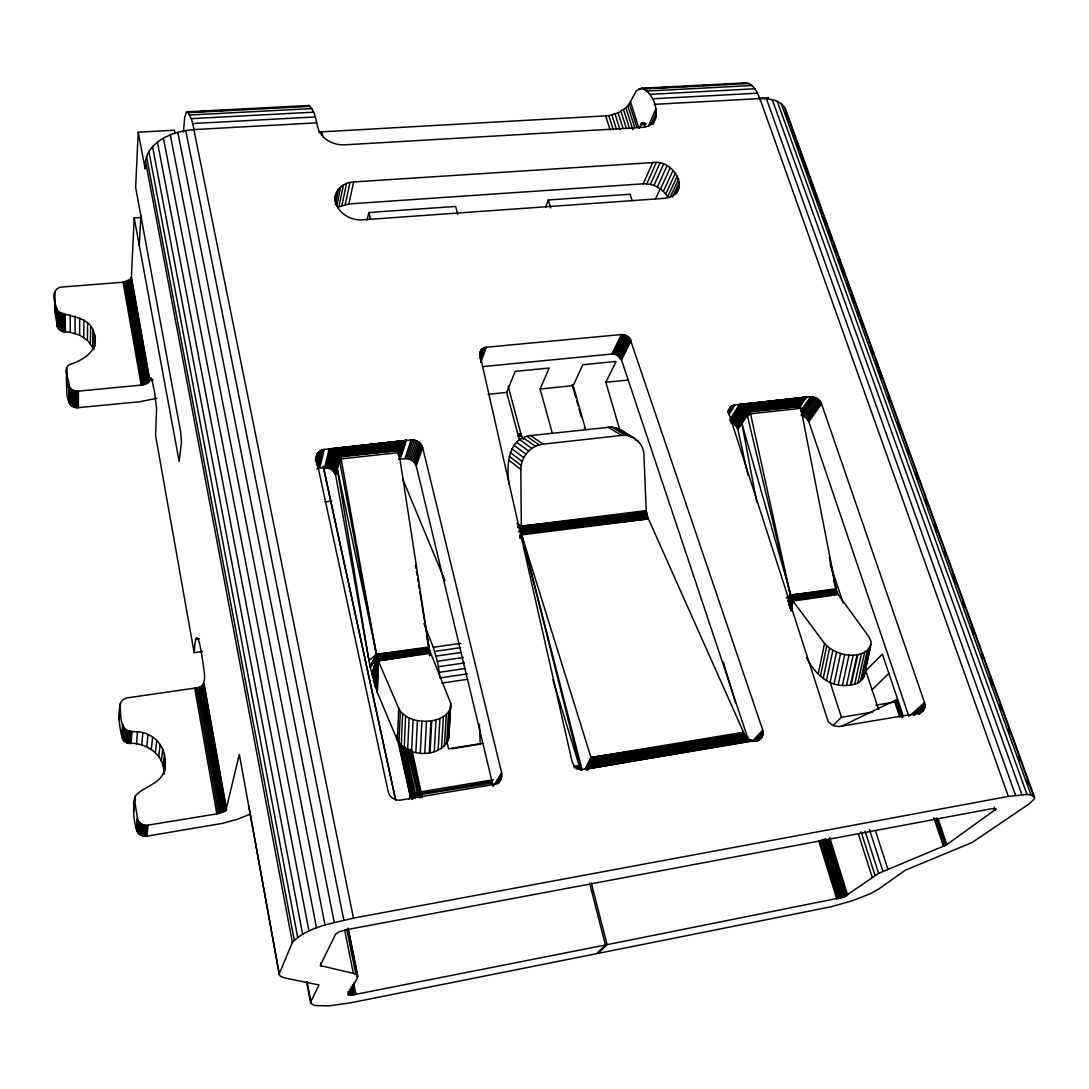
<?xml version="1.0" encoding="UTF-8"?>
<svg xmlns="http://www.w3.org/2000/svg" width="1089" height="1089" viewBox="0 0 1089 1089"><rect width="100%" height="100%" fill="white"/><g stroke="black" fill="none" stroke-linecap="round" stroke-linejoin="round"><path stroke-width="1.5" d="M156.884 398.261L140.236 401.705L76.911 407.762L76.938 391.169C73.684 390.992 70.363 389.154 69.138 386.037C69.356 379.448 63.407 371.009 68.362 365.101C81.743 360.731 99.412 351.624 94.484 334.187C90.632 316.028 70.635 317.879 58.18 311.427C54.613 304.362 49.89 288.422 61.705 287.047L123.084 282.242L130.204 279.451L131.401 277.11L134.192 217.909L140.957 217.446M396.6 735.184L410.58 797.951L411.601 798.918L411.901 794.902L418.285 792.411L421.906 794.82L422.11 796.372L421.103 796.821L412.5 794.575L412.568 799.285M405.094 746.986L415.385 793.296L414.827 798.319L413.507 798.087L414.065 793.813L403.76 747.313M78.367 407.735L78.422 391.128L142.686 384.962L147.696 383.069L149.642 380.919L150.255 377.611L151.521 378.359L154.393 390.924L156.585 408.457L155.564 435.546L194.155 652.651L202.336 651.521M580.873 770.277L521.386 533.624L520.814 469.4C520.773 457.053 530.697 445.537 543.043 444.162L621.547 435.423C633.077 433.749 643.912 443.699 643.939 455.216L646.24 510.591L647.724 517.261L743.528 732.23C744.985 737.239 749.994 741.432 755.371 740.602M92.96 330.185L92.688 347.405L87.406 340.367L79.647 335.153L79.701 317.757M83.785 337.495L83.907 320.139M87.406 340.367L87.596 323.052M90.401 343.702L90.632 326.428M93.926 349.664L93.981 346.561M94.307 345.118L94.484 334.187M95.042 346.125L95.179 338.325M163.799 774.156C168.196 759.101 163.432 741.01 147.981 734.517C141.366 730.283 133.117 733.183 126.378 729.929C119.273 724.09 121.029 712.696 120.008 704.474C120.825 700.921 124.092 698.308 127.644 697.804L194.7 688.139C207.509 688.602 204.623 674.581 203.412 666.196C202.227 657.892 196.633 615.775 194.155 652.651M164.412 770.808L165.365 758.924M408.634 799.503L410.948 795.583L419.401 797.488L421.307 793.023L412.05 750.239M498.177 783.726L501.471 777.968L501.607 772.741L422.641 447.484C421.375 442.529 416.025 439.412 411.07 439.956L322.752 449.621L317.879 452.656L315.429 459.749M397.88 449.063L398.86 446.136L339.305 453.283L334.582 472.449L339.877 454.304L335.044 473.279L340.067 454.63L398.438 449.008L340.626 456.209L376.372 654.435L370.015 666.359L376.699 655.918L429.352 649.806L377.134 657.647L372.574 677.535L377.447 658.627L429.651 651.113L377.57 659.036L378.291 660.832L377.257 692.291L397.39 740.221C407.245 757.998 441.957 758.489 448.804 738.083L450.764 703.426L429.257 649.371L398.928 452.548C396.913 447.266 400.398 440.759 406.251 440.473L399.976 459.245L399.159 459.381L404.564 440.827L399.377 456.468L404.046 440.963L335.684 450.056L329.218 448.818L324.726 467.617L331.383 469.114L335.521 474.341L370.137 667.013L377.257 692.291L378.223 660.696L429.978 652.297L429.651 655.619L429.978 652.297L377.856 659.798L374.017 682.762L377.543 658.954L337.263 468.746L340.244 455.161L335.426 474.137L340.626 456.209L339.196 453.119L335.684 450.056L330.171 468.474L334.827 449.675L329.423 468.147L334.16 449.389L406.251 440.473L330.784 448.75L326.264 467.549M248.809 805.955L279.369 974.723L280.227 976.084L284.923 977.99L318.995 984.973L310.869 1001.608L310.651 1003.268L314.422 1005.515L329.191 1005.882L351.053 1002.724L596.527 953.705L605.43 945.007L589.598 883.206M397.39 740.221L398.724 708.367L378.291 660.832L430.046 652.502L378.223 660.696L375.528 687.608L377.897 659.907L429.937 652.148L429.583 655.428M398.969 743.025L400.316 711.144L398.724 708.367M401.256 745.625L402.631 713.731L400.316 711.144M404.182 747.952L405.598 716.031L402.631 713.731M407.654 749.913L409.124 717.991L405.598 716.031M400.888 745.107L411.901 794.902C409.396 796.086 411.628 801.313 410.499 796.005L398.411 741.269M175.057 133.525L174.403 130.217L138.235 132.191L135.635 187.335L180.651 432.006L181.468 442.08L179.181 461.477L134.192 217.909M411.574 751.464L413.099 719.543L409.124 717.991M415.835 752.553L417.414 720.632L413.099 719.543M420.286 753.152L421.919 721.217L417.414 720.632M139.269 245.787L140.849 215.676M424.792 753.22L426.493 721.299C436.185 720.864 448.573 717.106 450.792 706.339M193.883 129.727C172.334 130.694 142.863 143.013 145.109 168.863L138.235 132.191M429.229 752.785L430.972 720.877M519.875 536.346L521.386 533.624L648.418 518.868L521.672 534.876L591.531 759.224L591.177 764.723L587.488 770.005M430.005 752.662L431.761 720.755M434.225 751.709L436.036 719.829M163.854 770.781C162.805 753.016 144.701 742.099 128.162 743.379C125.888 742.766 123.847 741.296 122.676 739.24C119.368 728.568 118.347 717.052 119.817 705.931M119.164 720.02L120.008 704.474M120.471 703.072L119.722 715.759L120.43 714.452M438.091 750.294L439.956 718.427M441.508 748.442L443.414 716.603M444.366 746.224L446.299 714.398M446.572 743.705L448.518 711.907M448.055 740.956L450.029 709.198M448.804 738.083L448.995 731.808M449.199 728.473L450.138 713.445M450.342 710.11L450.764 703.426M121.791 736.681L122.581 724.28M122.118 737.988L122.921 725.614M122.676 739.24L123.479 726.88M123.438 740.37L124.269 728.037M806.622 657.81C814.232 672.988 828.389 686.86 846.521 685.485C853.626 685.199 862.964 682.776 864.407 674.69L871.146 641.829L868.831 636.684L838.176 594.553L836.529 590.946L800.864 408.293C798.945 403.842 800.987 397.431 806.418 397.158L800.061 406.306M124.405 741.391L125.235 729.072M125.534 742.235L126.378 729.929M763.13 734.217L762.749 730.106L629.891 338.339L625.399 335.099L621.302 334.541L486.334 347.241C482.481 347.377 478.997 351.121 480.031 355.041L572.093 761.783L574.039 765.771L577.578 768.589L583.35 769.46L757.086 740.316L760.653 738.696L763.13 734.217L756.624 741.119M126.787 742.902L127.672 730.61M128.162 743.379L129.06 731.087M129.591 743.637L130.517 731.359M131.061 743.678L132 731.4M183.374 132.068L184.708 117.462L186.355 112.317L187.431 111.786L308.5 105.51C317.185 111.759 315.129 124.813 320.397 133.375C325.665 141.202 335.385 145.286 344.655 144.837L641.339 127.44C664.331 127.1 657.32 93.749 641.652 88.236L636.371 90.673L629.347 103.727L625.862 107.811L618.103 112.848L608.833 115.679L318.492 132.014M508.985 484.02C506.467 466.133 507.311 438.254 530.751 435.559L611.691 427.011L618.729 428.835L635.636 439.044M136.479 743.855L137.513 731.59M249.776 814.341L237.157 819.364L222.265 823.393L146.852 836.161C143.585 836.706 140.032 835.467 137.976 832.813C132.912 821.637 132.872 808.079 135.077 796.182C144.606 784.91 165.079 784.257 165.269 764.083M133.634 811.7L134.682 797.556M134.777 799.421L135.077 796.182M135.254 799.748L135.54 796.495M141.761 744.876L142.89 732.638M924.942 707.319L924.534 702.555L821.024 402.345L816.573 397.975L810.624 396.695L735.007 404.89L731.427 406.183L728.827 410.104L729.058 413.861L828.184 721.585L832.976 725.71L838.857 726.594L918.925 713.172L922.887 711.212L924.942 707.319L917.728 713.731M136.37 829.069L137.432 818.016L134.641 800.388M136.697 830.39L137.432 818.016M137.241 831.656L137.758 819.364M137.976 832.813L139.065 821.814L138.317 820.643M146.77 746.727L147.981 734.517M138.916 833.834L140.018 822.862L139.065 821.814M133.525 810.298L134.668 806.255M140.005 834.705L141.134 823.747L140.018 822.862M141.23 835.413L142.387 824.455L141.134 823.747M151.344 749.355L152.637 737.185M142.564 835.903L143.734 824.972L142.387 824.455M143.966 836.202L145.164 825.271L143.734 824.972M145.409 836.284L146.634 825.367L216.874 813.878L225.818 810.624L239.335 754.446L279.369 974.723M155.373 752.676L156.734 740.561M146.852 836.161L148.104 825.231M158.722 756.596L160.137 744.536M429.556 655.36L429.937 652.148L377.57 659.036L373.513 681.156L377.447 658.627L429.57 650.827L377.216 657.892L429.352 649.806L376.74 656.123L370.137 667.013L376.699 655.918L429.08 648.404L376.631 655.632L429.066 648.268L376.372 654.435L368.926 660.479L337.263 468.746M161.295 761.007L162.765 749.014M163.023 765.771L164.521 753.86M163.595 774.184L164.235 769.161M119.082 718.577L119.259 717.147M76.911 407.762C66.089 406.796 66.306 391.999 67.137 383.954M405.476 440.582L404.945 444.543L399.418 459.327L405.476 440.582L399.159 459.381M416.27 797.148L418.285 792.411L408.702 749.395M417.822 797.352L419.81 792.043L410.213 749.041M419.81 792.043L421.334 791.757L421.906 794.82L421.007 797.556L419.401 797.488M402.236 746.196L412.894 794.357L412.336 796.209L411.901 794.902M335.643 194.577C332.199 209.646 349.065 221.19 362.773 219.801L664.154 198.361C693.502 195.013 674.513 158.477 652.651 162.574L353.626 181.945C344.832 182.258 335.78 188.424 335.004 197.708M790.941 608.179L792.411 600.23L741.908 423.567L749.559 410.335L737.757 428.862L747.912 475.172M791.118 610.453L792.356 600.134L790.001 607.866M791.077 611.065L792.983 601.074L838.176 594.553M402.658 441.576L398.697 454.004L402.508 441.658L335.684 450.056L330.729 468.719L335.684 450.056L406.251 440.473L332.553 448.954L327.789 467.712L332.921 449.049L329.259 468.093L334.16 449.389M428.984 647.86L376.372 654.435L339.632 461.123L340.626 456.209L398.574 450.506L340.762 456.863L335.521 474.341M334.854 201.111L336.773 191.705M791.213 609.132L792.901 600.937L824.536 643.436C835.018 655.932 863.332 661.867 871.241 644.361M335.249 204.786L338.488 189.091M818.247 673.846L824.536 643.436M336.828 205.644L340.734 186.804M820.412 676.337L826.742 645.913M823.175 678.665L829.546 648.214M343.457 184.912L338.842 206.896L348.848 203.942L643.218 183.81C652.896 183.292 662.793 188.424 667.53 196.959L677.372 175.928M826.442 680.734L832.854 650.269M341.905 205.44L346.561 183.442M830.104 682.49L836.583 652.012M759.959 98.704C769.528 98.269 782.147 100.106 785.972 110.343L1034.55 797.284L1034.155 799.149L1029.146 803.9L972.069 842.532L905.272 870.234L878.646 889.087L870.764 893.538L852.673 900.644L831.383 906.688L598.188 953.365L607.118 944.667L843.866 897.077L878.619 873.378L946.191 845.037L996.244 808.964L990.963 808.841L345.785 929.856L338.938 932.007L335.548 934.253L320.234 965.589L353.326 973.362L357.342 975.213L357.437 978.017L347.922 994.584L351.543 995.155L605.43 945.007M345.267 204.433L349.991 182.448M834.079 683.878L840.599 653.4M838.217 684.872L844.792 654.38M348.848 203.942L353.626 181.945M842.41 685.403L849.039 654.925M846.521 685.485L853.204 655.02M850.427 685.117L857.152 654.652M851.094 685.008L857.819 654.543M854.674 684.178L861.44 653.74M857.819 682.939L864.612 652.515M860.433 681.306L867.239 650.909M862.434 679.345L869.267 648.962M866.844 660.969L864.407 674.69M863.768 677.113L870.601 646.771M337.059 450.928L331.886 469.509L336.624 450.655L331.07 468.923L335.766 450.111L398.914 445.946L338.23 451.949L332.73 470.176L337.059 450.928L398.914 445.946L397.921 448.981M520.692 537.176L521.44 533.923L520.338 536.891M367.129 219.896L368.858 212.518L455.651 206.447L457.829 214.601M316.559 455.052L316.341 459.136L388.174 791.567C389.331 797.175 395.293 801.068 400.902 800.061L493.889 784.461L497.224 783.277L500.804 779.574M335.426 474.137L340.067 454.63L398.697 446.803L339.305 453.283L334.037 471.619L338.842 452.684L333.833 471.346L338.23 451.949L333.384 470.87L338.23 451.949L332.69 470.135M315.415 460.878L317.103 453.8M316.001 460.484L317.879 452.656M316.218 462.607L318.859 451.636M316.613 464.894L320.016 450.778M317.512 465.793L321.323 450.097M316.749 468.937L318.151 468.447L322.752 449.621M318.151 468.447L319.635 468.175L324.263 449.349M520.882 538.007L521.672 534.876L582.152 770.1M333.969 471.51L338.842 452.684M327.98 467.753L332.921 449.049M334.84 472.857L339.877 454.304M332.553 448.954L327.394 467.671L332.349 448.913L406.251 440.473M334.037 471.619L339.196 453.119L398.914 445.946M331.383 469.114L336.624 450.655M790.07 608.002L792.356 600.134L790.11 608.057M398.873 455.27L402.903 441.467L398.778 453.963M789.933 607.771L792.261 599.998L837.536 593.491M398.315 454.222L402.127 441.916L397.88 453.786M398.901 456.59L403.733 441.099L399.078 455.175M377.134 657.647L371.812 674.595L376.917 656.776L370.26 667.584L376.74 656.123M397.934 451.105L400.357 443.441L335.684 450.056L399.513 444.611L397.989 449.294M398.193 449.866L400.126 443.754L398.07 449.771M402.508 441.658L398.574 454.059L402.127 441.916L398.138 453.133M397.825 451.214L400.357 443.441M398.955 456.577L404.046 440.963M399.976 459.245L404.931 458.687L411.07 439.956M404.931 458.687L406.578 458.646L412.758 439.902M406.578 458.646L408.239 458.85L414.446 440.119M398.002 449.131L399.513 444.611M501.607 772.741L493.194 786.381L416.284 466.092L414.024 462.008L409.872 459.299L416.107 440.582M411.397 459.994L417.672 441.29M412.799 460.906L419.088 442.216M414.024 462.008L420.34 443.332M415.032 463.261L421.361 444.611M415.794 464.635L422.137 446M416.284 466.092L422.641 447.484M398.22 451.404L401.378 442.433L397.784 453.392L401.351 442.447L335.684 450.056M585.201 769.011L590.987 757.536L744.427 734.381L591.531 759.224L586.127 767.895L590.987 757.536L743.528 732.23M479.732 353.34L480.848 350.304M479.963 353.898L481.61 349.351M519.725 538.157L521.386 533.624L647.887 517.656L521.236 532.82L647.737 517.316L521.141 532.235L647.397 516.336L521.018 531.378L647.356 516.186L520.964 530.765L647.002 514.934L520.841 529.268L646.662 513.491L520.787 528.165L517.942 527.035L520.787 528.165L646.539 512.892L520.801 527.743L646.403 512.034L520.814 526.246L517.275 523.237M479.813 356.13L482.577 348.548M479.827 358.526L483.72 347.908M480.521 359.601L484.973 347.473M480.753 362.406L486.334 347.241M545.603 207.182L548.312 199.954L630.082 194.237L632.11 200.703M519.399 439.956L506.698 392.408L515.179 371.376L549.196 368.028L540.13 389.004L552.3 433.177M789.266 605.307L791.771 599.073L789.076 604.939M279.56 973.117L292.369 942.366C307.983 926.358 332.649 923.486 353.462 918.109L1008.36 796.413L1027.05 794.494L1030.956 794.916L1034.55 797.284M644.987 126.147L643.585 123.479L641.966 122.962L639.012 128.339L630.436 101.617M648.472 126.093L655.796 109.009M651.127 124.418L656.463 112.017M652.502 124.255L656.517 114.958M653.264 123.955L655.932 117.775M790.287 604.49L792.261 599.998M643.218 183.81L652.651 162.574M646.771 183.837L656.259 162.615M788.981 604.749L791.635 598.8L836.992 592.293M650.392 184.395L659.934 163.187M653.958 185.47L663.555 164.289M657.361 187.036L667.013 165.868M655.374 199.246L660.288 188.52M660.519 189.023L670.225 167.883M585.691 429.719L573.182 385.642L582.846 364.706L616.102 361.425L605.852 382.307L620.158 431.19M663.31 191.392L673.07 170.292M665.678 194.06L675.479 172.988M670.225 197L678.692 179.004M672.335 197.095L679.4 182.122M675.221 194.155L679.468 185.184M676.065 194.087L678.896 188.125M482.441 366.625L611.882 354.034L621.302 334.541M611.882 354.034L613.216 354.007L622.663 334.527M613.216 354.007L614.564 354.197L624.038 334.704M614.564 354.197L615.898 354.565L625.399 335.099M748.674 740.751L621.533 360.051L617.177 355.137L626.692 335.671M618.361 355.872L627.904 336.419M619.423 356.756L628.979 337.318M620.322 357.777L629.891 338.339M621.029 358.88L630.626 339.469M621.533 360.051L631.144 340.653M519.766 535.761L521.25 532.902M737.852 429.066L749.953 411.329L748.606 408.606L736.423 426.534L748.143 408.048L736.232 426.275L737.757 428.862L749.953 411.329L800.238 405.013L749.355 409.859L737.376 428.072L749.178 409.546L736.926 427.296L748.606 408.606L800.32 402.957L749.355 409.859L737.757 428.862M729.739 419.932L739.322 404.414L745.135 405.598L806.418 397.158L742.276 404.564L731.617 421.457L742.616 404.659L732.053 423.226L743.746 404.972L806.418 397.158L799.816 406.333M789.076 602.53L791.472 598.406L788.667 602.258M789.021 603.17L791.635 598.8M748.606 408.606L747.517 407.34L736.232 426.275L735.211 425.173L746.441 406.415L800.442 402.168L747.544 407.368L745.135 405.598L732.87 423.58L744.359 405.258L732.203 423.267L730.896 422.9L742.616 404.659M495.985 784.039L501.879 774.51M730.229 421.293L740.711 404.373L806.418 397.158L742.099 404.536L731.264 421.416L742.276 404.564M727.86 411.193L730.488 406.959M497.619 783.059L501.838 776.266M727.915 411.833L731.427 406.183M728.119 412.622L732.502 405.571M498.095 783.399L501.471 777.968M728.432 413.602L733.714 405.135M728.84 414.773L735.007 404.89M591.695 759.972L586.794 767.799L586.712 769.487L591.79 762.559L745.107 735.592L591.831 760.544L586.794 767.799L591.695 759.972L589.299 762.341M743.746 404.972L732.203 423.267L735.211 425.173L747.517 407.34L735.81 425.826L747.544 407.368L735.17 425.132M799.816 404.577L804.526 397.594L745.135 405.598L733.387 423.812L745.216 405.653L733.687 424.002L746.033 406.156L734.435 424.547L746.441 406.415M736.355 426.425L748.143 408.048M786.122 597.847L790.641 596.078L836.27 589.939L790.41 595.22L747.435 416.08L749.953 411.329L800.456 406.401L750.117 411.928L790.41 595.22L787.456 596.568M737.185 427.678L749.178 409.546M799.449 405.829L804.962 397.471L799.53 405.312M733.986 424.179L746.033 406.156M736.423 426.534L748.483 408.457L800.415 402.345L748.483 408.457M799.884 403.583L803.559 398.057L799.952 403.27M339.632 461.123L341.129 458.918L398.928 452.548M802.92 398.465L800.088 402.481M746.128 736.94L591.79 762.559L587.42 769.038L591.654 763.416L751.002 740.221L585.174 769.147L751.002 740.221L591.79 762.559L745.992 736.79M591.885 761.864L586.712 769.487L591.872 762.041L745.107 735.592L591.885 761.864L586.794 768.643L591.831 760.544L744.427 734.381M799.517 404.7L804.254 397.73L799.734 404.25M799.489 406.388L805.737 397.254L800.279 405.108M801.327 400.139L799.421 402.903L802.294 398.955L745.135 405.598L800.442 402.168M799.598 402.617L801.504 399.854L745.135 405.598L803.355 398.152L799.449 403.801L803.355 398.152L745.135 405.598L800.864 400.943M800.02 404.114L804.526 397.594M800.728 411.043L810.624 396.695M801.286 412.309L812.108 396.668M799.694 402.454L801.504 399.854M799.598 402.862L802.307 398.942L799.462 402.998M813.619 396.872L800.987 415.127L806.418 418.067L808.841 421.851L908.934 716.521M587.189 769.869L591.654 763.416M788.49 601.849L791.254 597.875L788.45 601.741M802.47 415.549L815.13 397.308M803.9 416.202L816.573 397.975M805.22 417.046L817.934 398.833M788.327 601.427L791.09 597.466L836.529 590.946L791.09 597.466L787.932 601.264M806.418 418.067L819.146 399.867M807.439 419.238L820.194 401.051M808.256 420.517L821.024 402.345M808.841 421.851L821.623 403.706M588.346 768.725L591.177 764.723L751.002 740.221L587.121 768.589M587.148 769.964L591.436 764.015M587.692 769.555L591.177 764.723M587.584 769.841L590.469 765.935L751.002 740.221L589.585 766.955L588.4 767.895M587.856 769.324L590.17 766.275L588.251 768.875M587.638 769.515L589.585 766.955M787.728 600.597L790.805 596.581L788.341 598.787M419.374 792.901L420.095 791.989L421.661 793.337L492.037 781.494M752.989 740.506L762.749 730.106M754.418 740.711L763.09 731.481M755.63 740.928L763.226 732.87M757.399 741.255L762.817 735.511M759.033 740.152L762.286 736.709M759.401 740.071L761.565 737.784M865.796 670.715L882.349 654.135L903.543 716.766M833.071 725.397L841.416 717.27L872.588 712.083M871.867 689.882L888.624 673.628M788.273 598.569L790.723 596.323L788.205 598.337M415.44 793.976L416.624 792.887L422.001 795.528L421.32 796.086L414.528 793.636L415.032 795.419L414.065 793.813M910.132 715.446L924.534 702.555M912.936 714.888L924.942 704.161M914.256 715.405L925.078 705.767M918.503 714.112L924.507 708.776M919.021 714.343L923.826 710.082M788.137 598.147L790.641 596.078M841.62 726.2L897.595 699.192M518.391 531.813L520.882 529.894L647.002 514.934L520.869 529.69M747.435 416.08L750.539 413.834L800.864 408.293M306.962 106.055L308.5 105.51M742.861 83.417C751.995 80.763 757.168 91.653 759.754 98.582M585.174 769.147L752.635 740.615M421.334 791.757L493.399 779.724M573.835 766.302L580.546 765.186M744.781 737.77L748.129 737.212M574.175 767.759L579.212 766.928M421.906 794.861L420.204 794.643L492.31 783.032M576.135 768.984L581.158 768.153M875.815 705.168L893.865 702.187M482.726 743.297L448.532 748.796L447.007 742.181M451.758 748.728L480.235 744.155L479.419 724.239M749.613 739.635L591.79 762.559L747.136 737.947M590.987 757.536L744.195 733.85M378.019 660.22L429.978 652.297M591.79 762.559L748.293 738.859M441.848 683.116L467.794 679.25M467.426 673.846L439.847 677.943L439.221 672.335L465.194 668.51M423.961 623.534L433.286 647.261L437.329 661.268L463.274 657.484M437.329 661.268L438.377 666.727L464.336 662.929M434.742 651.399L460.633 647.669M378.291 660.832L430.332 653.332M436.104 656.109L460.402 652.583M376.372 654.435L428.862 646.934L419.782 591.79M829.246 557.35L835.998 588.7L790.41 595.22L836.175 589.557M433.286 647.261L460.742 643.327M791.063 597.385L836.556 591.028M196.129 639.175L199.45 638.726M398.547 447.388L340.067 454.63L398.52 447.579M800.224 403.502L749.355 409.859L800.211 403.679M520.814 526.246L646.24 510.591M376.699 655.918L429.257 649.371M520.841 529.268L646.839 514.362M647.22 515.778L520.964 530.765L647.274 515.955M339.196 453.119L398.86 446.136M325.067 501.866L331.805 501.09M517.901 524.993L520.801 526.668L646.403 512.034M325.584 467.576L328.96 467.208M319.635 468.175L328.075 467.249M517.384 433.98L520.828 433.599L508.114 386.132M517.683 434.96L521.046 434.593L523.251 439.289M517.996 435.859L521.372 435.477M518.35 436.621L521.713 436.253M488.103 394.313L506.698 392.408M540.13 389.004L573.182 385.642M605.852 382.307L628.476 379.993M153.127 379.857L149.819 380.17L131.401 277.11M641.448 123.316L644.838 123.125M640.958 123.915L646.063 123.615M640.536 124.731L645.627 124.445M758.679 98.255L768.562 97.724M316.804 122.839L193.842 129.577L353.462 918.109M654.271 104.353L759.918 98.568L1008.36 796.413M187.431 111.786L191.31 118.647L313.578 112.167M649.738 94.348L754.868 88.781M191.31 118.647L192.685 123.547L315.238 116.959M652.148 98.84L757.481 93.178M641.652 88.236L745.911 82.818M186.355 112.317L191.446 112.044M199.94 111.609L211.838 110.983M220.318 110.547L233.917 109.839M242.411 109.404L254.295 108.777M262.789 108.342L274.687 107.729M283.181 107.28L295.065 106.668M638.944 88.808L652.352 88.114M660.737 87.678L674.145 86.984M682.517 86.548L695.925 85.854M702.636 85.5L716.045 84.806M724.43 84.37L736.164 83.758M188.642 112.684L310.147 106.354M644.416 88.971L748.987 83.54M189.949 114.985L311.862 108.601M647.138 91.027L752.009 85.541M76.938 391.169L78.422 391.128M422.233 797.556L421.103 796.821M421.919 721.217L426.493 721.299M145.164 825.271L146.634 825.367M54.641 292.111L54.831 312.175L57.758 327.966L62.699 331.587L70.281 332.336L79.647 335.153M413.507 798.087L410.621 796.957M408.239 458.85L409.872 459.299M421.32 796.086L422.11 796.372M615.898 354.565L617.177 355.137M618.729 428.835L632.478 437.179M628.693 435.6L631.47 437.274M634.234 438.962L638.385 441.481M615.312 427.596L629.02 435.927M611.691 427.011L625.331 435.341M607.961 427.079L621.547 435.423M530.751 435.559L543.043 444.162M526.94 436.308L539.15 444.938M518.214 526.341L520.787 528.165M523.251 437.724L535.407 446.381M519.793 439.738L531.881 448.437M417.359 793.241L406.864 748.17M421.307 793.023L420.708 793.786L420.095 791.989M516.676 442.297L528.71 451.05M513.994 445.347L525.987 454.154M511.83 448.777L523.768 457.652M510.237 452.493L522.135 461.437M509.257 456.373L521.141 465.384M508.944 460.32L520.814 469.4M412.894 794.357L413.725 795.011M621.846 430.672L624.555 433.068M517.275 523.523L520.801 526.668M411.37 795.814L399.364 742.358M412.595 794.602L413.507 796.563M402.644 478.82L445.006 580.777M584.303 427.678L584.643 428.549M784.203 106.749L1033.475 795.868M786.53 114.386L789.43 122.376M792.316 130.381L795.215 138.385M796.372 141.584L799.258 149.574M801 154.379L803.886 162.384M805.043 165.582L807.943 173.573M810.829 181.577L813.728 189.581M814.885 192.78L817.771 200.784M820.67 208.775L822.399 213.58M823.556 216.779L826.456 224.783M829.342 232.774L832.241 240.778M833.398 243.977L836.284 251.981M839.183 259.972L840.912 264.777M842.069 267.976L844.969 275.98M847.855 283.97L849.597 288.776M851.911 295.173L854.797 303.178M857.696 311.168L859.425 315.973M860.582 319.172L863.482 327.176M870.424 346.37L873.324 354.374M876.209 362.365L877.952 367.17M879.109 370.369L881.995 378.373M888.937 397.567L890.679 402.372M897.622 421.566L900.508 429.57M907.45 448.763L909.192 453.569M916.135 472.762L919.021 480.766M925.963 499.96L927.705 504.765M934.648 523.959L937.534 531.963M944.476 551.157L946.218 555.962M953.161 575.155L956.047 583.159M962.989 602.353L964.731 607.158M971.674 626.352L974.56 634.356M981.502 653.55L983.244 658.355M990.187 677.549L993.086 685.553M1000.029 704.746L1001.757 709.552M1008.7 728.745L1010.442 733.55M1018.542 755.943L1020.27 760.748M1027.213 779.942L1028.955 784.747M781.262 103.7L1030.956 794.916M777.233 101.291L1027.05 794.494M772.237 99.63L1021.877 794.602M766.411 98.759L1015.574 795.242M994.121 807.072L995.251 810.27M938.16 819.064L946.817 844.642M897.009 699.669L902.413 715.636M937.003 817.88L946.191 845.037M896.288 700.159L902.223 717.719M936.227 818.315L945.402 845.472M895.417 700.649L900.821 716.616M935.328 818.778L944.49 845.908M894.437 701.153L899.827 717.106M933.763 817.635L943.455 846.357M830.267 564.32L843.158 603.007M865.183 669.095L878.619 709.388M829.886 681.714L841.416 717.27M875.393 830.608L887.862 869.172M869.498 829.6L882.934 871.295M865.102 831.288L878.619 873.378M629.347 103.727L636.902 127.29M861.059 831.751L875.025 875.365M627.808 105.81L634.833 127.781M858.295 833.725L872.194 877.23M625.862 107.811L632.872 129.754M623.548 109.676L629.537 128.475M620.948 111.364L626.42 128.597M618.103 112.848L623.058 128.502M615.081 114.073L620.022 129.741M418.285 792.411L418.775 793.935L418.503 792.356M611.964 115.026L616.401 129.128M608.833 115.679L613.257 129.782M605.743 116.006L610.153 130.122M829.641 837.4L847.718 895.212M829.287 838.802L847.051 895.648M828.43 839.292L846.167 896.111M827.381 839.796L845.091 896.587M825.666 838.68L843.866 897.077M824.346 839.17L842.518 897.554M822.944 839.633L841.103 898.003M821.501 840.041L839.646 898.411M820.071 840.395L838.19 898.779M818.697 840.694L836.801 899.078M552.899 679.713L580.628 770.359M723.3 662.058L735.524 702.732M833.616 580.6L835.998 588.7M520.746 433.613L521.046 434.593M548.312 199.954L550.653 207.972M572.133 384.648L575.809 397.58M576.721 400.82L578.109 405.666M579.021 408.906L581.322 416.992M448.001 732.244L448.777 735.143M591.259 882.893L607.118 944.667M368.858 212.518L370.437 218.998M321.786 132L322.97 136.955M410.948 795.583L411.37 797.407M192.685 123.547L194.033 129.564M323.447 466.99L395.661 800.007M323.025 465.969L395.552 799.612M426.466 635.336L428.862 646.934M348.167 928.155L357.886 976.506M348.031 928.863L357.342 975.213M351.094 946.436L351.761 949.758M355.436 968.039L356.103 971.374M356.77 974.696L357.437 978.017M346.833 929.325L355.817 974.151M185.756 130.612L343.825 920.096M344.668 930.047L353.326 973.362M353.639 982.918L355.953 994.516M352.4 984.851L354.388 994.802M351.243 986.716L352.89 995.019M350.222 988.513L351.543 995.155M349.365 990.214L350.345 995.196M348.711 991.848L349.365 995.169M177.806 132.368L334.255 922.478M347.963 991.725L348.616 995.047M170.279 134.927L325.053 925.146M163.418 138.221L316.545 928.046M320.615 962.935L321.255 966.27M157.442 142.115L308.977 931.054M152.528 146.511L302.606 934.09M307.084 981.679L310.869 1001.608M306.581 981.747L310.651 1003.268M148.839 151.248L297.637 937.044M741.908 423.567L756.705 501.934M146.484 156.176L294.193 939.834M145.518 161.145L292.369 942.366M204.065 683.606L226.594 809.576M131.238 277.899L149.642 380.919M203.834 684.191L226.335 810.093M130.83 278.689L149.22 381.667M203.344 684.79L225.818 810.624M130.204 279.451L148.567 382.389M202.608 685.403L225.042 811.182M129.36 280.159L147.696 383.069M201.656 686.002L224.048 811.741M128.339 280.785L146.634 383.682M200.499 686.56L222.85 812.271M127.168 281.33L145.422 384.213M199.178 687.064L221.503 812.762M125.875 281.752L144.102 384.648M197.749 687.499L220.019 813.197M124.5 282.065L142.686 384.962M196.238 687.867L218.467 813.578M123.084 282.242L141.243 385.166M194.7 688.139L216.874 813.878M415.372 565.055L415.93 568.39M416.474 571.739L417.019 575.074M417.577 578.422L418.122 581.757M418.68 585.106L419.224 588.441M438.377 666.727L439.221 672.335M785.972 110.343L786.34 113.038M416.624 792.887L416.828 794.494M54.45 293.295L54.831 312.175M57.486 310.447L57.758 327.966M56.982 309.399L57.268 326.931M56.696 308.296L56.982 325.842M59.051 312.298L59.296 329.79M58.18 311.427L58.438 328.932M61.243 313.659L61.46 331.138M60.072 313.047L60.317 330.539M62.495 314.108L62.699 331.587M65.177 314.503L65.34 331.954M63.829 314.394L64.006 331.859M66.633 368.164L66.688 387.303M66.47 369.294L66.606 386.173M69.71 387.194L69.805 403.869M69.138 386.037L69.247 402.712M68.825 384.812L68.92 401.501M71.52 389.195L71.588 405.843M70.2 314.898L70.281 332.336M70.513 388.269L70.594 404.917M72.704 389.985L72.759 406.605M75.087 316.001L75.1 333.411M74.038 390.583L74.052 407.191M75.454 390.978L75.454 407.585M377.856 659.798L375.351 687.091L377.897 659.907M648.254 518.541L521.386 533.624L648.254 518.541"/></g></svg>
